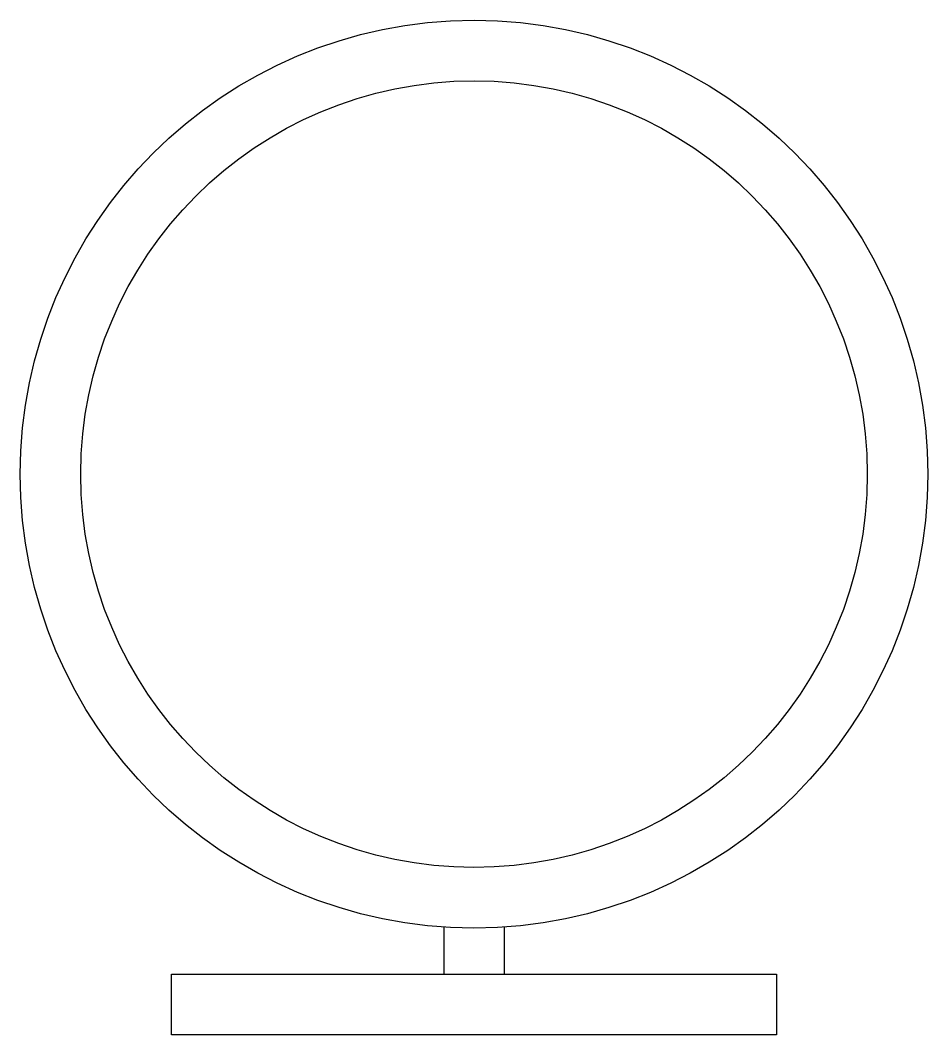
# Model space of a CAD drawing. Header units: metres. Extents: x -0.15 to 0.15, y -0.185 to 0.15.
import ezdxf

# ---------------------------------------------------------------- set-up
doc = ezdxf.new("R2010")
doc.units = ezdxf.units.M

msp = doc.modelspace()

# ---------------------------------------------------------------- linework, layer by layer
for p, q in [((-0.01, -0.14967), (-0.01, -0.16526)), ((0.01, -0.14967), (0.01, -0.16526))]:
    msp.add_line(p, q)
msp.add_lwpolyline([(-0.1, -0.18526), (-0.1, -0.16526), (0.1, -0.16526), (0.1, -0.18526)], close=True)
for radius in [0.15, 0.13]:
    msp.add_circle((0, 0), radius)

doc.saveas('drawing.dxf')
